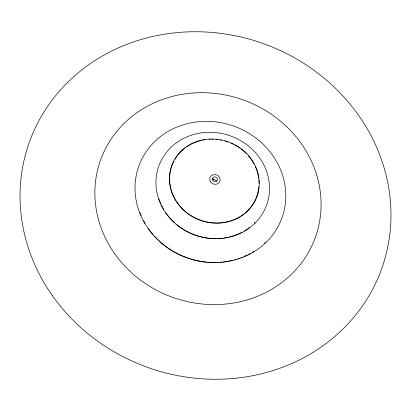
<?xml version="1.0" encoding="UTF-8"?>
<svg xmlns="http://www.w3.org/2000/svg" width="411" height="411" viewBox="0 0 411 411"><rect width="100%" height="100%" fill="white"/><g stroke="black" fill="none" stroke-linecap="round" stroke-linejoin="round"><path stroke-width="0.62" d="M212.682 179.992L213.35 179.042M212.343 178.395L216.982 181.374M265.414 242.274A75.244 69.11 19.9 0 1 264.499 243.153M253.88 251.352A75.244 69.11 19.9 0 1 252.241 252.349M250.083 253.566A75.244 69.11 19.9 0 1 248.424 254.44M247.299 254.995A75.244 69.11 19.9 0 1 243.846 256.562M242.084 257.281A75.244 69.11 19.9 0 1 240.897 257.733M239.104 258.375A75.244 69.11 19.9 0 1 237.902 258.776M236.089 259.341A75.244 69.11 19.9 0 1 234.876 259.685M233.042 260.173A75.244 69.11 19.9 0 1 228.665 261.129M227.396 261.36A75.244 69.11 19.9 0 1 222.911 261.992M221.621 262.126A75.244 69.11 19.9 0 1 220.332 262.239M219.042 262.326A75.244 69.11 19.9 0 1 217.111 262.418M215.826 262.454A75.244 69.11 19.9 0 1 207.658 262.203M206.389 262.09A75.244 69.11 19.9 0 1 154.192 235.852M152.918 234.393A75.244 69.11 19.9 0 1 148.607 228.85M145.186 223.517A75.244 69.11 19.9 0 1 143.645 220.743M141.199 215.621A75.244 69.11 19.9 0 1 140.033 212.734M258.278 191.136A45.148 41.465 19.9 0 1 209.456 222.521A45.148 41.465 19.9 0 1 169.594 177.562M169.656 176.273A45.148 41.465 19.9 0 1 170.339 171.197M170.473 170.575A45.148 41.465 19.9 0 1 173.976 160.999M174.906 159.334A45.148 41.465 19.9 0 1 185.947 147.359M186.964 146.65A45.148 41.465 19.9 0 1 199.479 140.927M200.702 140.608A45.148 41.465 19.9 0 1 201.945 140.321M203.204 140.064A45.148 41.465 19.9 0 1 205.115 139.745M208.978 139.344A45.148 41.465 19.9 0 1 210.268 139.283M212.127 139.257A45.148 41.465 19.9 0 1 213.36 139.278M215.832 139.421A45.148 41.465 19.9 0 1 217.686 139.612M220.147 139.976A45.148 41.465 19.9 0 1 221.365 140.202M224.966 141.065A45.148 41.465 19.9 0 1 227.941 142.006M230.859 143.131A45.148 41.465 19.9 0 1 233.669 144.425M234.763 144.991A45.148 41.465 19.9 0 1 240.05 148.253M241.052 148.982A45.148 41.465 19.9 0 1 246.287 153.534M248.485 155.908A45.148 41.465 19.9 0 1 253.921 163.737M255.334 166.568A45.148 41.465 19.9 0 1 256.515 169.45M256.726 170.031A45.148 41.465 19.9 0 1 258.73 178.446M258.915 180.259A45.148 41.465 19.9 0 1 259.048 183.476M258.909 186.707A45.148 41.465 19.9 0 1 258.396 190.514M255.174 222.392A56.677 52.058 19.9 0 1 254.301 223.281M249.534 227.432A56.677 52.058 19.9 0 1 248.511 228.197M247.468 228.932A56.677 52.058 19.9 0 1 244.257 230.987M242.125 232.174A56.677 52.058 19.9 0 1 231.773 236.346M231.177 236.515A56.677 52.058 19.9 0 1 229.369 236.988M228.146 237.265A56.677 52.058 19.9 0 1 223.784 238.051M222.521 238.21A56.677 52.058 19.9 0 1 217.455 238.585M216.196 238.611A56.677 52.058 19.9 0 1 175.98 224M174.557 222.747A56.677 52.058 19.9 0 1 165.489 212.266M163.825 209.631A56.677 52.058 19.9 0 1 161.477 205.238M160.958 204.113A56.677 52.058 19.9 0 1 159.787 201.282M159.571 200.712A56.677 52.058 19.9 0 1 158.944 198.914M52.377 295.612A187.19 171.926 19.9 0 0 372.72 289.108A187.19 171.926 19.9 0 0 191.403 31.781A187.19 171.926 19.9 0 0 52.377 295.612M148.15 228.608A76.092 69.891 19.9 0 0 278.37 225.968A76.092 69.891 19.9 0 0 204.663 121.358A76.092 69.891 19.9 0 0 148.15 228.608M210.627 181.96A5.276 4.845 19.9 0 0 219.654 181.775A5.276 4.845 19.9 0 0 214.542 174.521A5.276 4.845 19.9 0 0 210.627 181.96M177.305 202.844A45.292 41.598 19.9 0 0 254.815 201.267A45.292 41.598 19.9 0 0 210.946 139.01A45.292 41.598 19.9 0 0 177.305 202.844M212.955 180.424A2.523 2.317 19.9 0 0 217.27 180.337A2.523 2.317 19.9 0 0 214.825 176.874A2.523 2.317 19.9 0 0 212.955 180.424M114.612 253.592A114.14 104.831 19.9 0 0 309.945 249.626A114.14 104.831 19.9 0 0 199.386 92.716A114.14 104.831 19.9 0 0 114.612 253.592M165.849 213.109A57.319 52.644 19.9 0 0 263.939 211.115A57.319 52.644 19.9 0 0 208.418 132.321A57.319 52.644 19.9 0 0 165.849 213.109"/></g></svg>
